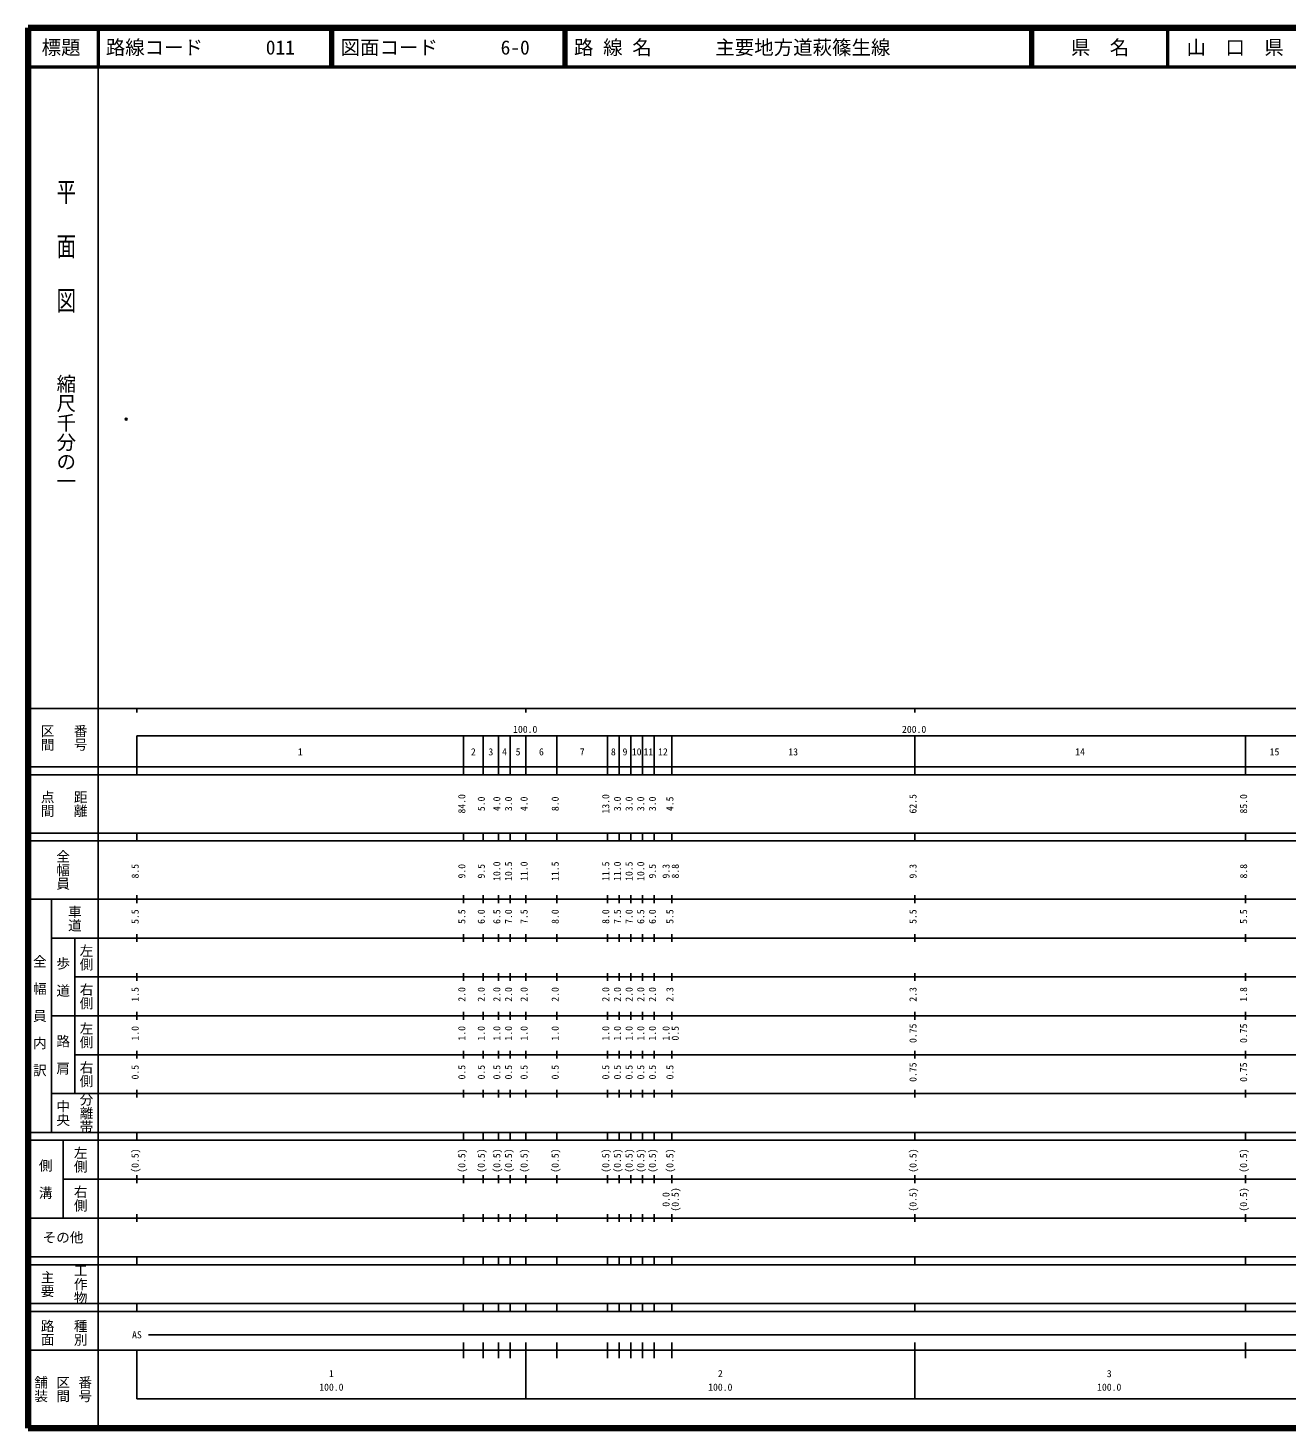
# Model space of a CAD drawing. Units: millimetres on the paper. Extents: x 40 to 680, y 20 to 380.
# Drawn here: x 40 to 363.7, y 20 to 380 of the extents above; entities that cross this region are included whole.
import ezdxf
from ezdxf.enums import TextEntityAlignment as Align

# ---------------------------------------------------------------- set-up
doc = ezdxf.new("R2010")
doc.units = ezdxf.units.MM
doc.header["$PDMODE"] = 32
doc.header["$PDSIZE"] = 0.5
doc.layers.add('M-OTRS', color=6, linetype='Continuous')
doc.layers.add('M-TTL-TXT', color=7, linetype='Continuous')
for name, color, linetype, lineweight in [('M-TTL', 2, 'Continuous', 140), ('M-TTL-BAND', 7, 'Continuous', 25), ('M-TTL-LINE', 7, 'Continuous', 50)]:
    doc.layers.add(name, color=color, linetype=linetype, lineweight=lineweight)
doc.styles.add('@ＭＳ ゴシック', font='')
doc.styles.add('ＭＳ ゴシック', font='')
doc.styles.get('@ＭＳ ゴシック').set_extended_font_data('@MS Gothic')
doc.styles.get('ＭＳ ゴシック').set_extended_font_data('MS Gothic')

msp = doc.modelspace()

# ---------------------------------------------------------------- linework, layer by layer
at = {"layer": 'M-OTRS'}
msp.add_point((65.257, 279.443), dxfattribs=at)
at = {"layer": 'M-TTL'}
for p, q in [((40, 380), (40, 20)), ((680, 380), (40, 380)), ((40, 20), (680, 20))]:
    msp.add_line(p, q, dxfattribs=at)
at = {"layer": 'M-TTL-BAND'}
for p, q in [((58, 370), (58, 20)), ((40, 205), (579, 205)), ((68, 205), (68, 204)), ((168, 205), (168, 204)), ((268, 205), (268, 204)), ((68, 198), (579, 198)), ((68, 198), (68, 188)), ((152, 188), (152, 198)), ((157, 188), (157, 198)), ((161, 188), (161, 198)), ((164, 188), (164, 198)), ((168, 188), (168, 198)), ((176, 188), (176, 198)), ((189, 188), (189, 198)), ((192, 188), (192, 198)), ((195, 188), (195, 198)), ((198, 188), (198, 198)), ((201, 188), (201, 198)), ((205.5, 188), (205.5, 198)), ((268, 188), (268, 198)), ((353, 188), (353, 198)), ((40, 190), (579, 190)), ((40, 188), (579, 188)), ((40, 173), (579, 173)), ((68, 171), (68, 173)), ((152, 171), (152, 173)), ((157, 171), (157, 173)), ((161, 171), (161, 173)), ((164, 171), (164, 173)), ((168, 171), (168, 173)), ((176, 171), (176, 173)), ((189, 171), (189, 173)), ((192, 171), (192, 173)), ((195, 171), (195, 173)), ((198, 171), (198, 173)), ((201, 171), (201, 173)), ((205.5, 171), (205.5, 173)), ((268, 171), (268, 173)), ((353, 171), (353, 173)), ((40, 171), (579, 171)), ((40, 156), (579, 156)), ((46, 96), (46, 156)), ((68, 155), (68, 157)), ((152, 155), (152, 157)), ((157, 155), (157, 157)), ((161, 155), (161, 157)), ((164, 155), (164, 157)), ((168, 155), (168, 157)), ((176, 155), (176, 157)), ((189, 155), (189, 157)), ((192, 155), (192, 157)), ((195, 155), (195, 157)), ((198, 155), (198, 157)), ((201, 155), (201, 157)), ((205.5, 155), (205.5, 157)), ((268, 155), (268, 157)), ((353, 155), (353, 157)), ((46, 146), (579, 146)), ((52, 146), (52, 106)), ((68, 145), (68, 147)), ((152, 145), (152, 147)), ((157, 145), (157, 147)), ((161, 145), (161, 147)), ((164, 145), (164, 147)), ((168, 145), (168, 147)), ((176, 145), (176, 147)), ((189, 145), (189, 147)), ((192, 145), (192, 147)), ((195, 145), (195, 147)), ((198, 145), (198, 147)), ((201, 145), (201, 147)), ((205.5, 145), (205.5, 147)), ((268, 145), (268, 147)), ((353, 145), (353, 147)), ((68, 135), (68, 137)), ((152, 135), (152, 137)), ((157, 135), (157, 137)), ((161, 135), (161, 137)), ((164, 135), (164, 137)), ((168, 135), (168, 137)), ((176, 135), (176, 137)), ((189, 135), (189, 137)), ((192, 135), (192, 137)), ((195, 135), (195, 137)), ((198, 135), (198, 137)), ((201, 135), (201, 137)), ((205.5, 135), (205.5, 137)), ((268, 135), (268, 137)), ((353, 135), (353, 137)), ((52, 136), (579, 136)), ((46, 126), (579, 126)), ((68, 125), (68, 127)), ((152, 125), (152, 127)), ((157, 125), (157, 127)), ((161, 125), (161, 127)), ((164, 125), (164, 127)), ((168, 125), (168, 127)), ((176, 125), (176, 127)), ((189, 125), (189, 127)), ((192, 125), (192, 127)), ((195, 125), (195, 127)), ((198, 125), (198, 127)), ((201, 125), (201, 127)), ((205.5, 125), (205.5, 127)), ((268, 125), (268, 127)), ((353, 125), (353, 127)), ((52, 116), (579, 116)), ((68, 115), (68, 117)), ((152, 115), (152, 117)), ((157, 115), (157, 117)), ((161, 115), (161, 117)), ((164, 115), (164, 117)), ((168, 115), (168, 117)), ((176, 115), (176, 117)), ((189, 115), (189, 117)), ((192, 115), (192, 117)), ((195, 115), (195, 117)), ((198, 115), (198, 117)), ((201, 115), (201, 117)), ((205.5, 115), (205.5, 117)), ((268, 115), (268, 117)), ((353, 115), (353, 117)), ((46, 106), (579, 106)), ((68, 105), (68, 107)), ((152, 105), (152, 107)), ((157, 105), (157, 107)), ((161, 105), (161, 107)), ((164, 105), (164, 107)), ((168, 105), (168, 107)), ((176, 105), (176, 107)), ((189, 105), (189, 107)), ((192, 105), (192, 107)), ((195, 105), (195, 107)), ((198, 105), (198, 107)), ((201, 105), (201, 107)), ((205.5, 105), (205.5, 107)), ((268, 105), (268, 107)), ((353, 105), (353, 107)), ((40, 96), (579, 96)), ((40, 94), (579, 94)), ((49, 94), (49, 74)), ((68, 94), (68, 96)), ((152, 94), (152, 96)), ((157, 94), (157, 96)), ((161, 94), (161, 96)), ((164, 94), (164, 96)), ((168, 94), (168, 96)), ((176, 94), (176, 96)), ((189, 94), (189, 96)), ((192, 94), (192, 96)), ((195, 94), (195, 96)), ((198, 94), (198, 96)), ((201, 94), (201, 96)), ((205.5, 94), (205.5, 96)), ((268, 94), (268, 96)), ((353, 94), (353, 96)), ((49, 84), (579, 84)), ((68, 83), (68, 85)), ((152, 83), (152, 85)), ((157, 83), (157, 85)), ((161, 83), (161, 85)), ((164, 83), (164, 85)), ((168, 83), (168, 85)), ((176, 83), (176, 85)), ((189, 83), (189, 85)), ((192, 83), (192, 85)), ((195, 83), (195, 85)), ((198, 83), (198, 85)), ((201, 83), (201, 85)), ((205.5, 83), (205.5, 85)), ((268, 83), (268, 85)), ((353, 83), (353, 85)), ((40, 74), (579, 74)), ((68, 73), (68, 75)), ((152, 73), (152, 75)), ((157, 73), (157, 75)), ((161, 73), (161, 75)), ((164, 73), (164, 75)), ((168, 73), (168, 75)), ((176, 73), (176, 75)), ((189, 73), (189, 75)), ((192, 73), (192, 75)), ((195, 73), (195, 75)), ((198, 73), (198, 75)), ((201, 73), (201, 75)), ((205.5, 73), (205.5, 75)), ((268, 73), (268, 75)), ((353, 73), (353, 75)), ((40, 64), (579, 64)), ((40, 62), (579, 62)), ((68, 62), (68, 64)), ((152, 62), (152, 64)), ((157, 62), (157, 64)), ((161, 62), (161, 64)), ((164, 62), (164, 64)), ((168, 62), (168, 64)), ((176, 62), (176, 64)), ((189, 62), (189, 64)), ((192, 62), (192, 64)), ((195, 62), (195, 64)), ((198, 62), (198, 64)), ((201, 62), (201, 64)), ((205.5, 62), (205.5, 64)), ((268, 62), (268, 64)), ((353, 62), (353, 64)), ((40, 52), (579, 52)), ((68, 50), (68, 52)), ((152, 50), (152, 52)), ((157, 50), (157, 52)), ((161, 50), (161, 52)), ((164, 50), (164, 52)), ((168, 50), (168, 52)), ((176, 50), (176, 52)), ((189, 50), (189, 52)), ((192, 50), (192, 52)), ((195, 50), (195, 52)), ((198, 50), (198, 52)), ((201, 50), (201, 52)), ((205.5, 50), (205.5, 52)), ((268, 50), (268, 52)), ((353, 50), (353, 52)), ((40, 50), (579, 50)), ((71, 44), (565, 44)), ((40, 40), (579, 40)), ((68, 40), (68, 27.5)), ((152, 38), (152, 42)), ((157, 38), (157, 42)), ((161, 38), (161, 42)), ((164, 38), (164, 42)), ((168, 27.5), (168, 42)), ((176, 38), (176, 42)), ((189, 38), (189, 42)), ((192, 38), (192, 42)), ((195, 38), (195, 42)), ((198, 38), (198, 42)), ((201, 38), (201, 42)), ((205.5, 38), (205.5, 42)), ((268, 27.5), (268, 42)), ((353, 38), (353, 42)), ((68, 27.5), (579, 27.5))]:
    msp.add_line(p, q, dxfattribs=at)
at = {"layer": 'M-TTL-LINE'}
for p, q in [((58, 380), (58, 370)), ((117.75, 380), (117.75, 370)), ((118.25, 380), (118.25, 370)), ((177.75, 380), (177.75, 370)), ((178.25, 380), (178.25, 370)), ((297.75, 380), (297.75, 370)), ((298.25, 380), (298.25, 370)), ((333, 380), (333, 370)), ((40, 370), (680, 370))]:
    msp.add_line(p, q, dxfattribs=at)

# ---------------------------------------------------------------- texts
at = {"layer": 'M-TTL-BAND', "style": '@ＭＳ ゴシック', "width": 1.4}
msp.add_text('平  面  図', height=3.666, rotation=270, dxfattribs=at).set_placement((49.777, 306.475), align=Align.MIDDLE_RIGHT)
at = {"layer": 'M-TTL-BAND', "style": '@ＭＳ ゴシック'}
msp.add_text('縮尺千分の一', height=3.666, rotation=270, dxfattribs=at).set_placement((49.777, 261.03), align=Align.MIDDLE_RIGHT)
for s, p in [('区間', (45, 197.5)), ('番号', (53.5, 197.5)), ('点間', (45, 180.5)), ('距離', (53.5, 180.5)), ('全幅員', (49, 163.5)), ('車道', (52, 151)), ('左側', (55, 141)), ('全\u3000幅\u3000員\u3000内\u3000訳', (43, 126)), ('歩\u3000道', (49, 136)), ('右側', (55, 131)), ('左側', (55, 121)), ('路\u3000肩', (49, 116)), ('右側', (55, 111)), ('分離帯', (55, 101)), ('中央', (49, 101)), ('左側', (53.5, 89)), ('側\u3000溝', (44.5, 84)), ('右側', (53.5, 79)), ('工作物', (53.5, 57)), ('主要', (45, 57)), ('路面', (45, 44.5)), ('種別', (53.5, 44.5)), ('舗装', (43.333, 30)), ('区間', (49, 30)), ('番号', (54.667, 30))]:
    msp.add_text(s, height=2.566, rotation=270, dxfattribs=at).set_placement(p, align=Align.MIDDLE_CENTER)
at = {"layer": 'M-TTL-BAND', "style": 'ＭＳ ゴシック'}
for s, p in [('100.0', (167.844, 198.195)), ('200.0', (267.844, 198.195)), ('1', (110, 192.405)), ('2', (154.5, 192.405)), ('3', (159, 192.405)), ('4', (162.5, 192.405)), ('5', (166, 192.405)), ('6', (172, 192.405)), ('7', (182.5, 192.405)), ('8', (190.5, 192.405)), ('9', (193.5, 192.405)), ('10', (196.5, 192.405)), ('11', (199.5, 192.405)), ('12', (203.25, 192.405)), ('13', (236.75, 192.405)), ('14', (310.5, 192.405)), ('15', (360.5, 192.405)), ('AS', (68, 42.5)), ('1', (118, 32.523)), ('2', (218, 32.523)), ('3', (318, 32.523)), ('100.0', (118, 29.033)), ('100.0', (218, 29.033)), ('100.0', (318, 29.033))]:
    msp.add_text(s, height=1.833, dxfattribs=at).set_placement(p, align=Align.BOTTOM_CENTER)
for s, p in [('84.0', (153, 180.5)), ('5.0', (158, 180.5)), ('4.0', (162, 180.5)), ('3.0', (165, 180.5)), ('4.0', (169, 180.5)), ('8.0', (177, 180.5)), ('13.0', (190, 180.5)), ('3.0', (193, 180.5)), ('3.0', (196, 180.5)), ('3.0', (199, 180.5)), ('3.0', (202, 180.5)), ('4.5', (206.5, 180.5)), ('62.5', (269, 180.5)), ('85.0', (354, 180.5)), ('8.5', (69, 163.174)), ('9.0', (153, 163.174)), ('9.5', (158, 163.174)), ('10.0', (162, 163.174)), ('10.5', (165, 163.174)), ('11.0', (169, 163.174)), ('11.5', (177, 163.174)), ('11.5', (190, 163.174)), ('11.0', (193, 163.174)), ('10.5', (196, 163.174)), ('10.0', (199, 163.174)), ('9.5', (202, 163.174)), ('9.3', (205.5, 163.174)), ('8.8', (207.87, 163.174)), ('9.3', (269, 163.174)), ('8.8', (354, 163.174)), ('5.5', (69, 151.5)), ('5.5', (153, 151.5)), ('6.0', (158, 151.5)), ('6.5', (162, 151.5)), ('7.0', (165, 151.5)), ('7.5', (169, 151.5)), ('8.0', (177, 151.5)), ('8.0', (190, 151.5)), ('7.5', (193, 151.5)), ('7.0', (196, 151.5)), ('6.5', (199, 151.5)), ('6.0', (202, 151.5)), ('5.5', (206.5, 151.5)), ('5.5', (269, 151.5)), ('5.5', (354, 151.5)), ('1.5', (69, 131.5)), ('2.0', (153, 131.5)), ('2.0', (158, 131.5)), ('2.0', (162, 131.5)), ('2.0', (165, 131.5)), ('2.0', (169, 131.5)), ('2.0', (177, 131.5)), ('2.0', (190, 131.5)), ('2.0', (193, 131.5)), ('2.0', (196, 131.5)), ('2.0', (199, 131.5)), ('2.0', (202, 131.5)), ('2.3', (206.5, 131.5)), ('2.3', (269, 131.5)), ('1.8', (354, 131.5)), ('1.0', (69, 121.5)), ('1.0', (153, 121.5)), ('1.0', (158, 121.5)), ('1.0', (162, 121.5)), ('1.0', (165, 121.5)), ('1.0', (169, 121.5)), ('1.0', (177, 121.5)), ('1.0', (190, 121.5)), ('1.0', (193, 121.5)), ('1.0', (196, 121.5)), ('1.0', (199, 121.5)), ('1.0', (202, 121.5)), ('1.0', (205.5, 121.5)), ('0.5', (207.87, 121.5)), ('0.75', (269, 121.5)), ('0.75', (354, 121.5)), ('0.5', (69, 111.5)), ('0.5', (153, 111.5)), ('0.5', (158, 111.5)), ('0.5', (162, 111.5)), ('0.5', (165, 111.5)), ('0.5', (169, 111.5)), ('0.5', (177, 111.5)), ('0.5', (190, 111.5)), ('0.5', (193, 111.5)), ('0.5', (196, 111.5)), ('0.5', (199, 111.5)), ('0.5', (202, 111.5)), ('0.5', (206.5, 111.5)), ('0.75', (269, 111.5)), ('0.75', (354, 111.5)), ('(0.5)', (69, 88.764)), ('(0.5)', (153, 88.764)), ('(0.5)', (158, 88.764)), ('(0.5)', (162, 88.764)), ('(0.5)', (165, 88.764)), ('(0.5)', (169, 88.764)), ('(0.5)', (177, 88.764)), ('(0.5)', (190, 88.764)), ('(0.5)', (193, 88.764)), ('(0.5)', (196, 88.764)), ('(0.5)', (199, 88.764)), ('(0.5)', (202, 88.764)), ('(0.5)', (206.5, 88.764)), ('(0.5)', (269, 88.764)), ('(0.5)', (354, 88.764)), ('0.0', (205.5, 78.764)), ('(0.5)', (207.87, 78.764)), ('(0.5)', (269, 78.764)), ('(0.5)', (354, 78.764))]:
    msp.add_text(s, height=1.833, rotation=90, dxfattribs=at).set_placement(p, align=Align.BOTTOM_CENTER)
msp.add_text('その他', height=2.566, dxfattribs=at).set_placement((49, 69), align=Align.MIDDLE_CENTER)
at = {"layer": 'M-TTL-TXT', "style": 'ＭＳ ゴシック'}
for s, p in [('標題', (48.5, 375)), ('県\u3000名', (315.625, 375)), ('山\u3000口\u3000県', (350.375, 375))]:
    msp.add_text(s, height=3.666, dxfattribs=at).set_placement(p, align=Align.MIDDLE_CENTER)
for s, p in [('路線コード', (60, 375)), ('011', (101.142, 375)), ('図面コード', (120.38, 375)), ('6-0', (161.521, 375)), ('路 線 名', (180.38, 375)), ('主要地方道萩篠生線', (216.734, 375))]:
    msp.add_text(s, height=3.666, dxfattribs=at).set_placement(p, align=Align.MIDDLE_LEFT)

doc.saveas('drawing.dxf')
